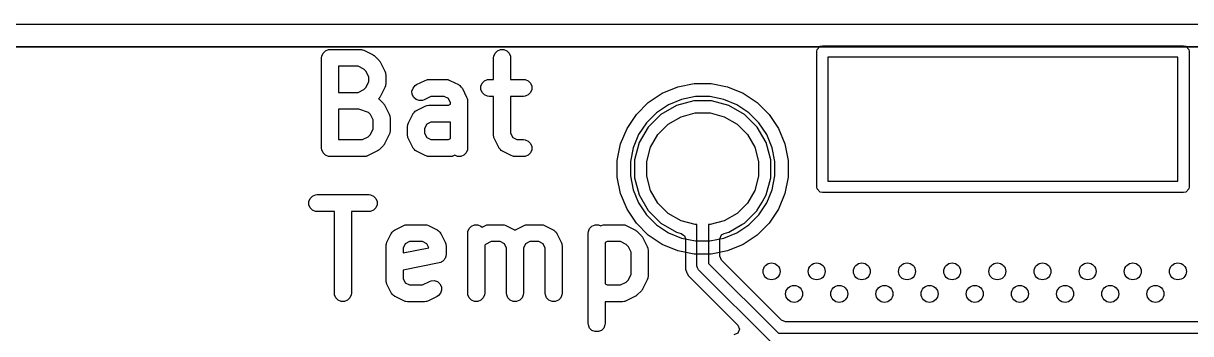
# Model space of a CAD drawing. Extents: x 94.3 to 177.3, y -118.1 to -62.3.
# Drawn here: x 130.37 to 140.71, y -103.75 to -101 of the extents above; entities that cross this region are included whole.
import ezdxf

# ---------------------------------------------------------------- set-up
doc = ezdxf.new("R2010")
doc.units = 0
doc.layers.add('BLACK', color=7, linetype='CONTINUOUS')

msp = doc.modelspace()

# ---------------------------------------------------------------- linework, layer by layer
at = {"layer": 'BLACK', "linetype": 'CONTINUOUS'}
for p, q in [((95.450019, -101), (147.400019, -101.01)), ((147.399721, -101.209999), (95.449981, -101.2)), ((117.234725, -101.204692), (142.730511, -101.2096)), ((137.403806, -101.230866), (137.430866, -101.203806)), ((137.430866, -101.203806), (137.45, -101.2)), ((137.45, -101.2), (140.65, -101.2)), ((140.65, -101.2), (140.669134, -101.203806)), ((140.669134, -101.203806), (140.696194, -101.230866)), ((133.01416, -101.30634), (133.015601, -101.291708)), ((133.01416, -102.10634), (133.01416, -101.30634)), ((133.015601, -101.291708), (133.0268, -101.264672)), ((133.0268, -101.264672), (133.047492, -101.24398)), ((133.047492, -101.24398), (133.074528, -101.232781)), ((133.074528, -101.232781), (133.08916, -101.23134)), ((133.08916, -101.23134), (133.355826, -101.23134)), ((133.355826, -101.23134), (133.370458, -101.232781)), ((133.370458, -101.232781), (133.372947, -101.233812)), ((133.372947, -101.233812), (133.375635, -101.234003)), ((133.375635, -101.234003), (133.389367, -101.239258)), ((133.389367, -101.239258), (133.465558, -101.277353)), ((133.465558, -101.277353), (133.471857, -101.281317)), ((133.471857, -101.281317), (133.473685, -101.282075)), ((133.473685, -101.282075), (133.475741, -101.283763)), ((133.475741, -101.283763), (133.478001, -101.285185)), ((133.478001, -101.285185), (133.4793, -101.286683)), ((133.4793, -101.286683), (133.48505, -101.291402)), ((133.48505, -101.291402), (133.523145, -101.329497)), ((133.523145, -101.329497), (133.527863, -101.335246)), ((134.53797, -101.30634), (134.539411, -101.291708)), ((134.53797, -101.498006), (134.53797, -101.30634)), ((134.539411, -101.291708), (134.55061, -101.264672)), ((134.55061, -101.264672), (134.571302, -101.24398)), ((134.571302, -101.24398), (134.598338, -101.232781)), ((134.598338, -101.232781), (134.627602, -101.232781)), ((134.627602, -101.232781), (134.654638, -101.24398)), ((134.654638, -101.24398), (134.67533, -101.264672)), ((134.67533, -101.264672), (134.686529, -101.291708)), ((134.686529, -101.291708), (134.68797, -101.30634)), ((134.68797, -101.30634), (134.68797, -101.498006)), ((137.4, -101.25), (137.403806, -101.230866)), ((137.4, -102.45), (137.4, -101.25)), ((137.5, -101.3), (137.5, -102.4)), ((140.6, -101.3), (137.5, -101.3)), ((140.6, -102.4), (140.6, -101.3)), ((140.696194, -101.230866), (140.7, -101.25)), ((140.7, -101.25), (140.7, -102.45)), ((133.338121, -101.38134), (133.16416, -101.38134)), ((133.16416, -101.38134), (133.16416, -101.612292)), ((133.38759, -101.406074), (133.338121, -101.38134)), ((133.408472, -101.426956), (133.38759, -101.406074)), ((133.433207, -101.476425), (133.408472, -101.426956)), ((133.527863, -101.335246), (133.529362, -101.336546)), ((133.529362, -101.336546), (133.530783, -101.338805)), ((133.530783, -101.338805), (133.532472, -101.340862)), ((133.532472, -101.340862), (133.533229, -101.342689)), ((133.533229, -101.342689), (133.537194, -101.348989)), ((133.537194, -101.348989), (133.575289, -101.42518)), ((133.575289, -101.42518), (133.580544, -101.438912)), ((133.408472, -101.566675), (133.433207, -101.517206)), ((133.433207, -101.517206), (133.433207, -101.476425)), ((133.580544, -101.438912), (133.580734, -101.441599)), ((133.580734, -101.441599), (133.581766, -101.444089)), ((133.581766, -101.444089), (133.583207, -101.458721)), ((133.583207, -101.534911), (133.581766, -101.549543)), ((133.583207, -101.458721), (133.583207, -101.534911)), ((133.855618, -101.54402), (133.931808, -101.505925)), ((133.931808, -101.505925), (133.94554, -101.50067)), ((133.94554, -101.50067), (133.948226, -101.500479)), ((133.948226, -101.500479), (133.950718, -101.499447)), ((133.950718, -101.499447), (133.96535, -101.498006)), ((133.96535, -101.498006), (134.117731, -101.498006)), ((134.117731, -101.498006), (134.132363, -101.499447)), ((134.132363, -101.499447), (134.134851, -101.500477)), ((134.134851, -101.500477), (134.137541, -101.500669)), ((134.137541, -101.500669), (134.151272, -101.505924)), ((134.151272, -101.505924), (134.227463, -101.54402)), ((134.425125, -101.558374), (134.436324, -101.531338)), ((134.436324, -101.531338), (134.457016, -101.510646)), ((134.457016, -101.510646), (134.484052, -101.499447)), ((134.484052, -101.499447), (134.498684, -101.498006)), ((134.498684, -101.498006), (134.53797, -101.498006)), ((134.68797, -101.498006), (134.803446, -101.498006)), ((134.803446, -101.498006), (134.818078, -101.499447)), ((134.818078, -101.499447), (134.845114, -101.510646)), ((134.845114, -101.510646), (134.865806, -101.531338)), ((134.865806, -101.531338), (134.877005, -101.558374)), ((136.169384, -101.562725), (136.315507, -101.53366)), ((136.315507, -101.53366), (136.464493, -101.53366)), ((136.464493, -101.53366), (136.610616, -101.562725)), ((133.16416, -101.612292), (133.338121, -101.612292)), ((133.338121, -101.612292), (133.38759, -101.587557)), ((133.38759, -101.587557), (133.408472, -101.566675)), ((133.575289, -101.568452), (133.537194, -101.644643)), ((133.580544, -101.55472), (133.575289, -101.568452)), ((133.580734, -101.552032), (133.580544, -101.55472)), ((133.581766, -101.549543), (133.580734, -101.552032)), ((133.814749, -101.601722), (133.824002, -101.573961)), ((133.816823, -101.630912), (133.814749, -101.601722)), ((133.829911, -101.657086), (133.816823, -101.630912)), ((133.824002, -101.573961), (133.843176, -101.551853)), ((133.843176, -101.551853), (133.855618, -101.54402)), ((134.227463, -101.54402), (134.229909, -101.54556)), ((134.229909, -101.54556), (134.231064, -101.545945)), ((134.231064, -101.545945), (134.232502, -101.547192)), ((134.232502, -101.547192), (134.239906, -101.551853)), ((134.239906, -101.551853), (134.246065, -101.558954)), ((134.246065, -101.558954), (134.253172, -101.565118)), ((134.253172, -101.565118), (134.257833, -101.572523)), ((134.257833, -101.572523), (134.259079, -101.57396)), ((134.259079, -101.57396), (134.259463, -101.575113)), ((134.259463, -101.575113), (134.261004, -101.577561)), ((134.261004, -101.577561), (134.299099, -101.653751)), ((134.425125, -101.587638), (134.425125, -101.558374)), ((134.436324, -101.614674), (134.425125, -101.587638)), ((134.457016, -101.635366), (134.436324, -101.614674)), ((134.484052, -101.646565), (134.457016, -101.635366)), ((134.845114, -101.635366), (134.818078, -101.646565)), ((134.865806, -101.614674), (134.845114, -101.635366)), ((134.877005, -101.587638), (134.865806, -101.614674)), ((134.877005, -101.558374), (134.877005, -101.587638)), ((135.907861, -101.702512), (136.031738, -101.61974)), ((136.031738, -101.61974), (136.169384, -101.562725)), ((136.610616, -101.562725), (136.748262, -101.61974)), ((136.748262, -101.61974), (136.872139, -101.702512)), ((133.523145, -101.664135), (133.51863, -101.668649)), ((133.51863, -101.668649), (133.523146, -101.672355)), ((133.527863, -101.658385), (133.523145, -101.664135)), ((133.523146, -101.672355), (133.561241, -101.710451)), ((133.529362, -101.657086), (133.527863, -101.658385)), ((133.530783, -101.654826), (133.529362, -101.657086)), ((133.532472, -101.65277), (133.530783, -101.654826)), ((133.533229, -101.650942), (133.532472, -101.65277)), ((133.537194, -101.644643), (133.533229, -101.650942)), ((133.561241, -101.710451), (133.565961, -101.716202)), ((133.565961, -101.716202), (133.567456, -101.717499)), ((133.567456, -101.717499), (133.568875, -101.719753)), ((133.568875, -101.719753), (133.570568, -101.721816)), ((133.570568, -101.721816), (133.571326, -101.723646)), ((133.571326, -101.723646), (133.575289, -101.729941)), ((133.575289, -101.729941), (133.613384, -101.806131)), ((133.852019, -101.67626), (133.829911, -101.657086)), ((133.87978, -101.685513), (133.852019, -101.67626)), ((133.855619, -101.772591), (133.931809, -101.734496)), ((133.90897, -101.683439), (133.87978, -101.685513)), ((133.922702, -101.678184), (133.90897, -101.683439)), ((133.983056, -101.648006), (133.922702, -101.678184)), ((133.931809, -101.734496), (133.945541, -101.729241)), ((133.945541, -101.729241), (133.948228, -101.72905)), ((133.948228, -101.72905), (133.950718, -101.728019)), ((133.950718, -101.728019), (133.96535, -101.726578)), ((133.96535, -101.726578), (134.138121, -101.726578)), ((134.100026, -101.648006), (133.983056, -101.648006)), ((134.13802, -101.667003), (134.100026, -101.648006)), ((134.157017, -101.704997), (134.13802, -101.667003)), ((134.138121, -101.726578), (134.157017, -101.71713)), ((134.157017, -101.71713), (134.157017, -101.704997)), ((134.299099, -101.653751), (134.304354, -101.667483)), ((134.304354, -101.667483), (134.304544, -101.67017)), ((134.304544, -101.67017), (134.305576, -101.67266)), ((134.305576, -101.67266), (134.307017, -101.687292)), ((134.307017, -101.687292), (134.307017, -102.10634)), ((134.498684, -101.648006), (134.484052, -101.646565)), ((134.53797, -101.648006), (134.498684, -101.648006)), ((134.53797, -101.992054), (134.53797, -101.648006)), ((134.803446, -101.648006), (134.68797, -101.648006)), ((134.68797, -101.648006), (134.68797, -101.974349)), ((134.818078, -101.646565), (134.803446, -101.648006)), ((135.802512, -101.807861), (135.907861, -101.702512)), ((136.086846, -101.722839), (135.982024, -101.792879)), ((136.157442, -101.728559), (136.020058, -101.807877)), ((136.203319, -101.674595), (136.086846, -101.722839)), ((136.310677, -101.6875), (136.157442, -101.728559)), ((136.326965, -101.65), (136.203319, -101.674595)), ((136.310679, -101.6875), (136.310677, -101.6875)), ((136.469321, -101.6875), (136.310679, -101.6875)), ((136.453035, -101.65), (136.326965, -101.65)), ((136.576681, -101.674595), (136.453035, -101.65)), ((136.469322, -101.6875), (136.469321, -101.6875)), ((136.622557, -101.728559), (136.469322, -101.6875)), ((136.693154, -101.722839), (136.576681, -101.674595)), ((136.759941, -101.807877), (136.622557, -101.728559)), ((136.797976, -101.792879), (136.693154, -101.722839)), ((136.872139, -101.702512), (136.977488, -101.807861)), ((133.343656, -101.762292), (133.16416, -101.762292)), ((133.16416, -101.762292), (133.16416, -102.03134)), ((133.429597, -101.790938), (133.343656, -101.762292)), ((133.446567, -101.807908), (133.429597, -101.790938)), ((133.471303, -101.857378), (133.446567, -101.807908)), ((133.613384, -101.806131), (133.618639, -101.819863)), ((133.618639, -101.819863), (133.618829, -101.822549)), ((133.618829, -101.822549), (133.619862, -101.825041)), ((133.619862, -101.825041), (133.621303, -101.839673)), ((133.621303, -101.839673), (133.621303, -101.953959)), ((133.783982, -101.882323), (133.822078, -101.806132)), ((133.822078, -101.806132), (133.823618, -101.803685)), ((133.823618, -101.803685), (133.824003, -101.802531)), ((133.824003, -101.802531), (133.82525, -101.801092)), ((133.82525, -101.801092), (133.829911, -101.793689)), ((133.829911, -101.793689), (133.837012, -101.787529)), ((133.837012, -101.787529), (133.843176, -101.780423)), ((133.843176, -101.780423), (133.850581, -101.775761)), ((133.850581, -101.775761), (133.852018, -101.774516)), ((133.852018, -101.774516), (133.853171, -101.774131)), ((133.853171, -101.774131), (133.855619, -101.772591)), ((135.71974, -101.931738), (135.802512, -101.807861)), ((135.982024, -101.792879), (135.892879, -101.882024)), ((136.020051, -101.807883), (135.907883, -101.920051)), ((136.020058, -101.807877), (136.020051, -101.807883)), ((136.085619, -101.893323), (136.198658, -101.82806)), ((136.198658, -101.82806), (136.324737, -101.794278)), ((136.324737, -101.794278), (136.455263, -101.794278)), ((136.455263, -101.794278), (136.581342, -101.82806)), ((136.581342, -101.82806), (136.694381, -101.893323)), ((136.759948, -101.807883), (136.759941, -101.807877)), ((136.872116, -101.920051), (136.759948, -101.807883)), ((136.887121, -101.882024), (136.797976, -101.792879)), ((136.977488, -101.807861), (137.06026, -101.931738)), ((133.446567, -101.985723), (133.471303, -101.936253)), ((133.471303, -101.936253), (133.471303, -101.857378)), ((133.776064, -101.915864), (133.777505, -101.901232)), ((133.776064, -101.992054), (133.776064, -101.915864)), ((133.777505, -101.901232), (133.778535, -101.898743)), ((133.778535, -101.898743), (133.778727, -101.896054)), ((133.778727, -101.896054), (133.783982, -101.882323)), ((133.945061, -101.895574), (133.926064, -101.933569)), ((133.926064, -101.933569), (133.926064, -101.974348)), ((133.983055, -101.876578), (133.945061, -101.895574)), ((134.155826, -101.876578), (133.983055, -101.876578)), ((134.157017, -101.87646), (134.155826, -101.876578)), ((134.157017, -102.021892), (134.157017, -101.87646)), ((135.662725, -102.069384), (135.71974, -101.931738)), ((135.892879, -101.882024), (135.822839, -101.986846)), ((135.907877, -101.920058), (135.828559, -102.057442)), ((135.907883, -101.920051), (135.907877, -101.920058)), ((135.993323, -101.985619), (136.085619, -101.893323)), ((136.694381, -101.893323), (136.786677, -101.985619)), ((136.872122, -101.920058), (136.872116, -101.920051)), ((136.922395, -102.007135), (136.872122, -101.920058)), ((136.957161, -101.986846), (136.887121, -101.882024)), ((137.06026, -101.931738), (137.117275, -102.069384)), ((133.16416, -102.03134), (133.376217, -102.03134)), ((133.376217, -102.03134), (133.425684, -102.006606)), ((133.425684, -102.006606), (133.446567, -101.985723)), ((133.613384, -101.987501), (133.575289, -102.063691)), ((133.618639, -101.973769), (133.613384, -101.987501)), ((133.618829, -101.971082), (133.618639, -101.973769)), ((133.619862, -101.968591), (133.618829, -101.971082)), ((133.621303, -101.953959), (133.619862, -101.968591)), ((133.777505, -102.006686), (133.776064, -101.992054)), ((133.778535, -102.009174), (133.777505, -102.006686)), ((133.778727, -102.011864), (133.778535, -102.009174)), ((133.783982, -102.025595), (133.778727, -102.011864)), ((133.822078, -102.101786), (133.783982, -102.025595)), ((133.926064, -101.974348), (133.945061, -102.012343)), ((133.945061, -102.012343), (133.983055, -102.03134)), ((133.983055, -102.03134), (134.138121, -102.03134)), ((134.138121, -102.03134), (134.157017, -102.021892)), ((134.539411, -102.006686), (134.53797, -101.992054)), ((134.540442, -102.009175), (134.539411, -102.006686)), ((134.540633, -102.011863), (134.540442, -102.009175)), ((134.545888, -102.025595), (134.540633, -102.011863)), ((134.583983, -102.101786), (134.545888, -102.025595)), ((134.68797, -101.974349), (134.706966, -102.012343)), ((134.706966, -102.012343), (134.74496, -102.03134)), ((134.74496, -102.03134), (134.803446, -102.03134)), ((134.803446, -102.03134), (134.818078, -102.032781)), ((134.818078, -102.032781), (134.845114, -102.04398)), ((134.845114, -102.04398), (134.865806, -102.064672)), ((135.822839, -101.986846), (135.774595, -102.103319)), ((135.92806, -102.098658), (135.993323, -101.985619)), ((136.786677, -101.985619), (136.85194, -102.098658)), ((136.951441, -102.057444), (136.922395, -102.007135)), ((137.005405, -102.103319), (136.957161, -101.986846)), ((133.015601, -102.120972), (133.01416, -102.10634)), ((133.0268, -102.148008), (133.015601, -102.120972)), ((133.047492, -102.1687), (133.0268, -102.148008)), ((133.503653, -102.135327), (133.427463, -102.173422)), ((133.509952, -102.131362), (133.503653, -102.135327)), ((133.51178, -102.130605), (133.509952, -102.131362)), ((133.513836, -102.128917), (133.51178, -102.130605)), ((133.516096, -102.127495), (133.513836, -102.128917)), ((133.517396, -102.125995), (133.516096, -102.127495)), ((133.523146, -102.121277), (133.517396, -102.125995)), ((133.561241, -102.083181), (133.523146, -102.121277)), ((133.565961, -102.077429), (133.561241, -102.083181)), ((133.567456, -102.076133), (133.565961, -102.077429)), ((133.568875, -102.073878), (133.567456, -102.076133)), ((133.570568, -102.071816), (133.568875, -102.073878)), ((133.571326, -102.069985), (133.570568, -102.071816)), ((133.575289, -102.063691), (133.571326, -102.069985)), ((133.823618, -102.104232), (133.822078, -102.101786)), ((133.824003, -102.105387), (133.823618, -102.104232)), ((133.82525, -102.106825), (133.824003, -102.105387)), ((133.829911, -102.114229), (133.82525, -102.106825)), ((133.837012, -102.120388), (133.829911, -102.114229)), ((133.843176, -102.127495), (133.837012, -102.120388)), ((133.850581, -102.132156), (133.843176, -102.127495)), ((133.852018, -102.133402), (133.850581, -102.132156)), ((133.853171, -102.133786), (133.852018, -102.133402)), ((133.855619, -102.135327), (133.853171, -102.133786)), ((133.931809, -102.173422), (133.855619, -102.135327)), ((134.294377, -102.148008), (134.273685, -102.1687)), ((134.305576, -102.120972), (134.294377, -102.148008)), ((134.307017, -102.10634), (134.305576, -102.120972)), ((134.585523, -102.104233), (134.583983, -102.101786)), ((134.585908, -102.105387), (134.585523, -102.104233)), ((134.587153, -102.106823), (134.585908, -102.105387)), ((134.591815, -102.114229), (134.587153, -102.106823)), ((134.598919, -102.12039), (134.591815, -102.114229)), ((134.605081, -102.127495), (134.598919, -102.12039)), ((134.612486, -102.132156), (134.605081, -102.127495)), ((134.613923, -102.133402), (134.612486, -102.132156)), ((134.615076, -102.133786), (134.613923, -102.133402)), ((134.617524, -102.135327), (134.615076, -102.133786)), ((134.693714, -102.173422), (134.617524, -102.135327)), ((134.865806, -102.148008), (134.845114, -102.1687)), ((134.865806, -102.064672), (134.877005, -102.091708)), ((134.877005, -102.120972), (134.865806, -102.148008)), ((134.877005, -102.091708), (134.877005, -102.120972)), ((135.63366, -102.215507), (135.662725, -102.069384)), ((135.774595, -102.103319), (135.75, -102.226965)), ((135.828559, -102.057442), (135.7875, -102.210677)), ((135.894278, -102.224737), (135.92806, -102.098658)), ((136.85194, -102.098658), (136.885722, -102.224737)), ((136.9925, -102.210679), (136.951441, -102.057444)), ((137.03, -102.226965), (137.005405, -102.103319)), ((137.117275, -102.069384), (137.14634, -102.215507)), ((133.074528, -102.179899), (133.047492, -102.1687)), ((133.08916, -102.18134), (133.074528, -102.179899)), ((133.393922, -102.18134), (133.08916, -102.18134)), ((133.408554, -102.179899), (133.393922, -102.18134)), ((133.411043, -102.178867), (133.408554, -102.179899)), ((133.413731, -102.178677), (133.411043, -102.178867)), ((133.427463, -102.173422), (133.413731, -102.178677)), ((133.945541, -102.178677), (133.931809, -102.173422)), ((133.948228, -102.178867), (133.945541, -102.178677)), ((133.950718, -102.179899), (133.948228, -102.178867)), ((133.96535, -102.18134), (133.950718, -102.179899)), ((134.155826, -102.18134), (133.96535, -102.18134)), ((134.170458, -102.179899), (134.155826, -102.18134)), ((134.172947, -102.178867), (134.170458, -102.179899)), ((134.175635, -102.178677), (134.172947, -102.178867)), ((134.189367, -102.173422), (134.175635, -102.178677)), ((134.194977, -102.170617), (134.189367, -102.173422)), ((134.217385, -102.179899), (134.194977, -102.170617)), ((134.246649, -102.179899), (134.217385, -102.179899)), ((134.273685, -102.1687), (134.246649, -102.179899)), ((134.707446, -102.178677), (134.693714, -102.173422)), ((134.710133, -102.178867), (134.707446, -102.178677)), ((134.712623, -102.179899), (134.710133, -102.178867)), ((134.727255, -102.18134), (134.712623, -102.179899)), ((134.803446, -102.18134), (134.727255, -102.18134)), ((134.818078, -102.179899), (134.803446, -102.18134)), ((134.845114, -102.1687), (134.818078, -102.179899)), ((135.63366, -102.226965), (135.63366, -102.215507)), ((135.63366, -102.364493), (135.63366, -102.226965)), ((135.75, -102.226965), (135.75, -102.353035)), ((135.7875, -102.210677), (135.7875, -102.369322)), ((135.894278, -102.355263), (135.894278, -102.224737)), ((136.885722, -102.224737), (136.885722, -102.355263)), ((136.9925, -102.369321), (136.9925, -102.210679)), ((137.03, -102.353035), (137.03, -102.226965)), ((137.14634, -102.215507), (137.14634, -102.364493)), ((135.662725, -102.510616), (135.63366, -102.364493)), ((135.75, -102.353035), (135.774595, -102.476681)), ((135.92806, -102.481342), (135.894278, -102.355263)), ((136.885722, -102.355263), (136.85194, -102.481342)), ((137.005405, -102.476681), (137.03, -102.353035)), ((137.14634, -102.364493), (137.117275, -102.510616)), ((135.7875, -102.369322), (135.828559, -102.522557)), ((136.951441, -102.522556), (136.9925, -102.369321)), ((137.403806, -102.469134), (137.4, -102.45)), ((137.430866, -102.496194), (137.403806, -102.469134)), ((137.5, -102.4), (140.6, -102.4)), ((140.696194, -102.469134), (140.669134, -102.496194)), ((140.7, -102.45), (140.696194, -102.469134)), ((132.901315, -102.579663), (132.912514, -102.552627)), ((132.912514, -102.552627), (132.933206, -102.531935)), ((132.933206, -102.531935), (132.960242, -102.520736)), ((132.960242, -102.520736), (132.974874, -102.519295)), ((132.974874, -102.519295), (133.432017, -102.519295)), ((133.432017, -102.519295), (133.446649, -102.520736)), ((133.446649, -102.520736), (133.473685, -102.531935)), ((133.473685, -102.531935), (133.494377, -102.552627)), ((133.494377, -102.552627), (133.505576, -102.579663)), ((135.71974, -102.648262), (135.662725, -102.510616)), ((135.774595, -102.476681), (135.822839, -102.593154)), ((135.828559, -102.522557), (135.907877, -102.659941)), ((135.993323, -102.594381), (135.92806, -102.481342)), ((136.85194, -102.481342), (136.786677, -102.594381)), ((136.915481, -102.58484), (136.951441, -102.522556)), ((136.957161, -102.593154), (137.005405, -102.476681)), ((137.117275, -102.510616), (137.06026, -102.648262)), ((137.45, -102.5), (137.430866, -102.496194)), ((140.65, -102.5), (137.45, -102.5)), ((140.669134, -102.496194), (140.65, -102.5)), ((132.901315, -102.608927), (132.901315, -102.579663)), ((132.912514, -102.635963), (132.901315, -102.608927)), ((132.933206, -102.656655), (132.912514, -102.635963)), ((132.960242, -102.667854), (132.933206, -102.656655)), ((132.974874, -102.669295), (132.960242, -102.667854)), ((133.128445, -102.669295), (132.974874, -102.669295)), ((133.128445, -103.394295), (133.128445, -102.669295)), ((133.432017, -102.669295), (133.278445, -102.669295)), ((133.278445, -102.669295), (133.278445, -103.394295)), ((133.446649, -102.667854), (133.432017, -102.669295)), ((133.473685, -102.656655), (133.446649, -102.667854)), ((133.494377, -102.635963), (133.473685, -102.656655)), ((133.505576, -102.608927), (133.494377, -102.635963)), ((133.505576, -102.579663), (133.505576, -102.608927)), ((135.802512, -102.772139), (135.71974, -102.648262)), ((135.822839, -102.593154), (135.892879, -102.697976)), ((135.907877, -102.659941), (135.907883, -102.659948)), ((135.907883, -102.659948), (136.020051, -102.772116)), ((136.085619, -102.686677), (135.993323, -102.594381)), ((136.786677, -102.594381), (136.694381, -102.686677)), ((136.759944, -102.77212), (136.87212, -102.659944)), ((136.87212, -102.659944), (136.872877, -102.658634)), ((136.872877, -102.658634), (136.915481, -102.58484)), ((136.887121, -102.697976), (136.957161, -102.593154)), ((137.06026, -102.648262), (136.977488, -102.772139)), ((135.907861, -102.877488), (135.802512, -102.772139)), ((135.892879, -102.697976), (135.982024, -102.787121)), ((136.020051, -102.772116), (136.020058, -102.772122)), ((136.020058, -102.772122), (136.157442, -102.85144)), ((136.198658, -102.75194), (136.085619, -102.686677)), ((136.324737, -102.785722), (136.198658, -102.75194)), ((136.581342, -102.75194), (136.455263, -102.785722)), ((136.694381, -102.686677), (136.581342, -102.75194)), ((136.736641, -102.785574), (136.759941, -102.772122)), ((136.759941, -102.772121), (136.759944, -102.77212)), ((136.759941, -102.772122), (136.759941, -102.772121)), ((136.797976, -102.787121), (136.887121, -102.697976)), ((136.977488, -102.772139), (136.872139, -102.877488)), ((133.593506, -102.941705), (133.631602, -102.865516)), ((133.631602, -102.865516), (133.63314, -102.863071)), ((133.63314, -102.863071), (133.633526, -102.861916)), ((133.633526, -102.861916), (133.634774, -102.860476)), ((133.634774, -102.860476), (133.639435, -102.853073)), ((133.639435, -102.853073), (133.646538, -102.846912)), ((133.646538, -102.846912), (133.6527, -102.839808)), ((133.6527, -102.839808), (133.660105, -102.835145)), ((133.660105, -102.835145), (133.661542, -102.8339)), ((133.661542, -102.8339), (133.662694, -102.833515)), ((133.662694, -102.833515), (133.665142, -102.831975)), ((133.665142, -102.831975), (133.741332, -102.79388)), ((133.741332, -102.79388), (133.755064, -102.788625)), ((133.755064, -102.788625), (133.75775, -102.788434)), ((133.75775, -102.788434), (133.760242, -102.787402)), ((133.760242, -102.787402), (133.774874, -102.785961)), ((133.774874, -102.785961), (133.927255, -102.785961)), ((133.927255, -102.785961), (133.941887, -102.787402)), ((133.941887, -102.787402), (133.944375, -102.788432)), ((133.944375, -102.788432), (133.947065, -102.788624)), ((133.947065, -102.788624), (133.960796, -102.793879)), ((133.960796, -102.793879), (134.036987, -102.831975)), ((134.036987, -102.831975), (134.039433, -102.833515)), ((134.039433, -102.833515), (134.040588, -102.8339)), ((134.040588, -102.8339), (134.042026, -102.835147)), ((134.042026, -102.835147), (134.04943, -102.839808)), ((134.04943, -102.839808), (134.055589, -102.846909)), ((134.055589, -102.846909), (134.062696, -102.853073)), ((134.062696, -102.853073), (134.067357, -102.860478)), ((134.067357, -102.860478), (134.068603, -102.861915)), ((134.068603, -102.861915), (134.068987, -102.863068)), ((134.068987, -102.863068), (134.070528, -102.865516)), ((134.070528, -102.865516), (134.108623, -102.941706)), ((134.309398, -102.860961), (134.310839, -102.846329)), ((134.309398, -103.394295), (134.309398, -102.860961)), ((134.310839, -102.846329), (134.322038, -102.819293)), ((134.322038, -102.819293), (134.34273, -102.798601)), ((134.34273, -102.798601), (134.369766, -102.787402)), ((134.369766, -102.787402), (134.39903, -102.787402)), ((134.39903, -102.787402), (134.426066, -102.798601)), ((134.426066, -102.798601), (134.435943, -102.808478)), ((134.435943, -102.808478), (134.465141, -102.79388)), ((134.465141, -102.79388), (134.478873, -102.788625)), ((134.478873, -102.788625), (134.481559, -102.788434)), ((134.481559, -102.788434), (134.484051, -102.787402)), ((134.484051, -102.787402), (134.498683, -102.785961)), ((134.498683, -102.785961), (134.612969, -102.785961)), ((134.612969, -102.785961), (134.627601, -102.787402)), ((134.627601, -102.787402), (134.630089, -102.788432)), ((134.630089, -102.788432), (134.632779, -102.788624)), ((134.632779, -102.788624), (134.64651, -102.793879)), ((134.64651, -102.793879), (134.722701, -102.831975)), ((134.722701, -102.831975), (134.725147, -102.833515)), ((134.725147, -102.833515), (134.726302, -102.8339)), ((134.726302, -102.8339), (134.727255, -102.834726)), ((134.727255, -102.834726), (134.728208, -102.8339)), ((134.728208, -102.8339), (134.729362, -102.833515)), ((134.729362, -102.833515), (134.731809, -102.831975)), ((134.731809, -102.831975), (134.807999, -102.793879)), ((134.807999, -102.793879), (134.821731, -102.788624)), ((134.821731, -102.788624), (134.82442, -102.788432)), ((134.82442, -102.788432), (134.826909, -102.787402)), ((134.826909, -102.787402), (134.841541, -102.785961)), ((134.841541, -102.785961), (134.955826, -102.785961)), ((134.955826, -102.785961), (134.970458, -102.787402)), ((134.970458, -102.787402), (134.972946, -102.788432)), ((134.972946, -102.788432), (134.975636, -102.788624)), ((134.975636, -102.788624), (134.989367, -102.793879)), ((134.989367, -102.793879), (135.065558, -102.831975)), ((135.065558, -102.831975), (135.068004, -102.833515)), ((135.068004, -102.833515), (135.069159, -102.8339)), ((135.069159, -102.8339), (135.070597, -102.835147)), ((135.070597, -102.835147), (135.078001, -102.839808)), ((135.078001, -102.839808), (135.08416, -102.846909)), ((135.08416, -102.846909), (135.091267, -102.853073)), ((135.091267, -102.853073), (135.095928, -102.860478)), ((135.095928, -102.860478), (135.097174, -102.861915)), ((135.097174, -102.861915), (135.097558, -102.863068)), ((135.097558, -102.863068), (135.099099, -102.865516)), ((135.099099, -102.865516), (135.137194, -102.941706)), ((135.376065, -102.860961), (135.377506, -102.846329)), ((135.376065, -103.660961), (135.376065, -102.860961)), ((135.377506, -102.846329), (135.388705, -102.819293)), ((135.388705, -102.819293), (135.409397, -102.798601)), ((135.409397, -102.798601), (135.436433, -102.787402)), ((135.436433, -102.787402), (135.465697, -102.787402)), ((135.465697, -102.787402), (135.488105, -102.796683)), ((135.488105, -102.796683), (135.493713, -102.79388)), ((135.493713, -102.79388), (135.507445, -102.788625)), ((135.507445, -102.788625), (135.510131, -102.788434)), ((135.510131, -102.788434), (135.512623, -102.787402)), ((135.512623, -102.787402), (135.527255, -102.785961)), ((135.527255, -102.785961), (135.679636, -102.785961)), ((135.679636, -102.785961), (135.694268, -102.787402)), ((135.694268, -102.787402), (135.696756, -102.788432)), ((135.696756, -102.788432), (135.699446, -102.788624)), ((135.699446, -102.788624), (135.713177, -102.793879)), ((135.713177, -102.793879), (135.789368, -102.831975)), ((135.789368, -102.831975), (135.795664, -102.835938)), ((135.795664, -102.835938), (135.797495, -102.836697)), ((135.797495, -102.836697), (135.799556, -102.838388)), ((135.799556, -102.838388), (135.801811, -102.839808)), ((135.801811, -102.839808), (135.803107, -102.841303)), ((135.803107, -102.841303), (135.80886, -102.846024)), ((135.80886, -102.846024), (135.846955, -102.884119)), ((136.031738, -102.96026), (135.907861, -102.877488)), ((135.982024, -102.787121), (136.086846, -102.857161)), ((136.086846, -102.857161), (136.203319, -102.905405)), ((136.157442, -102.85144), (136.157444, -102.851441)), ((136.157444, -102.851441), (136.19964, -102.862747)), ((136.19964, -102.862747), (136.230001, -102.886042)), ((136.3392, -102.785722), (136.324737, -102.785722)), ((136.3392, -103.15), (136.3392, -102.785722)), ((136.455263, -102.785722), (136.4408, -102.785722)), ((136.4408, -102.785722), (136.4408, -103.128958)), ((136.5433, -102.911043), (136.557945, -102.875688)), ((136.557945, -102.875688), (136.58036, -102.862747)), ((136.576681, -102.905405), (136.693154, -102.857161)), ((136.58036, -102.862747), (136.622556, -102.851441)), ((136.622556, -102.851441), (136.736641, -102.785574)), ((136.693154, -102.857161), (136.797976, -102.787121)), ((136.872139, -102.877488), (136.748262, -102.96026)), ((133.585588, -102.975247), (133.587029, -102.960615)), ((133.585588, -103.280009), (133.585588, -102.975247)), ((133.587029, -102.960615), (133.588059, -102.958126)), ((133.588059, -102.958126), (133.588251, -102.955437)), ((133.588251, -102.955437), (133.593506, -102.941705)), ((133.754584, -102.954959), (133.735588, -102.992953)), ((133.79258, -102.935961), (133.754584, -102.954959)), ((133.90955, -102.935961), (133.79258, -102.935961)), ((133.947544, -102.954958), (133.90955, -102.935961)), ((133.965177, -102.990224), (133.947544, -102.954958)), ((134.108623, -102.941706), (134.113878, -102.955438)), ((134.113878, -102.955438), (134.114068, -102.958125)), ((134.114068, -102.958125), (134.1151, -102.960615)), ((134.1151, -102.960615), (134.116541, -102.975247)), ((134.116541, -102.975247), (134.116541, -103.051438)), ((134.466919, -102.960696), (134.459398, -102.968218)), ((134.459398, -102.968218), (134.459398, -103.394295)), ((134.516389, -102.935961), (134.466919, -102.960696)), ((134.595264, -102.935961), (134.516389, -102.935961)), ((134.633258, -102.954958), (134.595264, -102.935961)), ((134.652255, -102.992952), (134.633258, -102.954958)), ((134.821251, -102.954958), (134.802255, -102.992952)), ((134.859246, -102.935961), (134.821251, -102.954958)), ((134.938121, -102.935961), (134.859246, -102.935961)), ((134.976115, -102.954958), (134.938121, -102.935961)), ((134.995112, -102.992952), (134.976115, -102.954958)), ((135.137194, -102.941706), (135.142449, -102.955438)), ((135.142449, -102.955438), (135.142639, -102.958125)), ((135.142639, -102.958125), (135.143671, -102.960615)), ((135.143671, -102.960615), (135.145112, -102.975247)), ((135.145112, -102.975247), (135.145112, -103.394295)), ((135.544961, -102.935961), (135.526065, -102.945409)), ((135.526065, -102.945409), (135.526065, -103.309847)), ((135.661931, -102.935961), (135.544961, -102.935961)), ((135.7114, -102.960696), (135.661931, -102.935961)), ((135.732283, -102.981579), (135.7114, -102.960696)), ((135.757017, -103.031047), (135.732283, -102.981579)), ((135.846955, -102.884119), (135.851673, -102.889868)), ((135.851673, -102.889868), (135.853172, -102.891168)), ((135.853172, -102.891168), (135.854593, -102.893427)), ((135.854593, -102.893427), (135.856282, -102.895484)), ((135.856282, -102.895484), (135.857039, -102.897311)), ((135.857039, -102.897311), (135.861004, -102.903611)), ((135.861004, -102.903611), (135.899099, -102.979801)), ((135.899099, -102.979801), (135.904354, -102.993533)), ((136.169384, -103.017275), (136.031738, -102.96026)), ((136.203319, -102.905405), (136.326965, -102.93)), ((136.230001, -102.886042), (136.2367, -102.911043)), ((136.2367, -102.911043), (136.2367, -103.180493)), ((136.326965, -102.93), (136.453035, -102.93)), ((136.453035, -102.93), (136.576681, -102.905405)), ((136.5433, -103.065791), (136.5433, -102.911043)), ((136.748262, -102.96026), (136.610616, -103.017275)), ((133.735588, -103.036142), (133.965177, -102.990224)), ((133.735588, -102.992953), (133.735588, -103.036142)), ((134.106742, -103.086245), (134.103901, -103.093106)), ((134.110862, -103.080067), (134.106742, -103.086245)), ((134.112288, -103.072858), (134.110862, -103.080067)), ((134.1151, -103.06607), (134.112288, -103.072858)), ((134.116541, -103.051438), (134.1151, -103.06607)), ((134.652255, -103.394295), (134.652255, -102.992952)), ((134.802255, -102.992952), (134.802255, -103.394295)), ((134.995112, -103.394295), (134.995112, -102.992952)), ((135.757017, -103.224209), (135.757017, -103.031047)), ((135.904354, -102.993533), (135.904544, -102.99622)), ((135.904544, -102.99622), (135.905576, -102.99871)), ((135.905576, -102.99871), (135.907017, -103.013342)), ((135.907017, -103.013342), (135.907017, -103.241914)), ((136.315507, -103.04634), (136.169384, -103.017275)), ((136.464493, -103.04634), (136.315507, -103.04634)), ((136.610616, -103.017275), (136.464493, -103.04634)), ((136.557945, -103.101146), (136.5433, -103.065791)), ((134.056249, -103.124982), (133.735588, -103.189113)), ((133.735588, -103.189113), (133.735588, -103.262303)), ((134.070315, -103.120699), (134.056249, -103.124982)), ((134.07642, -103.11661), (134.070315, -103.120699)), ((134.083209, -103.113798), (134.07642, -103.11661)), ((134.088461, -103.108545), (134.083209, -103.113798)), ((134.094629, -103.104415), (134.088461, -103.108545)), ((134.098703, -103.098303), (134.094629, -103.104415)), ((134.103901, -103.093106), (134.098703, -103.098303)), ((136.2367, -103.180493), (136.250205, -103.213095)), ((136.343067, -103.16944), (136.3392, -103.15)), ((136.354079, -103.185921), (136.343067, -103.16944)), ((137.004079, -103.835921), (136.354079, -103.185921)), ((136.4408, -103.128958), (137.061042, -103.7492)), ((137.088854, -103.632055), (136.557945, -103.101146)), ((133.587029, -103.294641), (133.585588, -103.280009)), ((133.588059, -103.297129), (133.587029, -103.294641)), ((133.588251, -103.299819), (133.588059, -103.297129)), ((133.735588, -103.262303), (133.754585, -103.300298)), ((133.90955, -103.319295), (133.969905, -103.289118)), ((133.969905, -103.289118), (133.983637, -103.283863)), ((133.983637, -103.283863), (134.012827, -103.281789)), ((134.012827, -103.281789), (134.040588, -103.291043)), ((134.040588, -103.291043), (134.062696, -103.310216)), ((135.661931, -103.319295), (135.711399, -103.294561)), ((135.711399, -103.294561), (135.732282, -103.273677)), ((135.732282, -103.273677), (135.757017, -103.224209)), ((135.899099, -103.275455), (135.861004, -103.351645)), ((135.904354, -103.261723), (135.899099, -103.275455)), ((135.904544, -103.259035), (135.904354, -103.261723)), ((135.905576, -103.256546), (135.904544, -103.259035)), ((135.907017, -103.241914), (135.905576, -103.256546)), ((136.250205, -103.213095), (136.251848, -103.217061)), ((136.251848, -103.217061), (136.251848, -103.217063)), ((136.251848, -103.217063), (136.260039, -103.236839)), ((136.260039, -103.236839), (136.700346, -103.677145)), ((133.129886, -103.408927), (133.128445, -103.394295)), ((133.278445, -103.394295), (133.277004, -103.408927)), ((133.593506, -103.31355), (133.588251, -103.299819)), ((133.631602, -103.389741), (133.593506, -103.31355)), ((133.633142, -103.392187), (133.631602, -103.389741)), ((133.633527, -103.393342), (133.633142, -103.392187)), ((133.634774, -103.39478), (133.633527, -103.393342)), ((133.639435, -103.402184), (133.634774, -103.39478)), ((133.754585, -103.300298), (133.792579, -103.319295)), ((133.792579, -103.319295), (133.90955, -103.319295)), ((134.068603, -103.393342), (134.04943, -103.41545)), ((134.062696, -103.310216), (134.075783, -103.336391)), ((134.077857, -103.365581), (134.068603, -103.393342)), ((134.075783, -103.336391), (134.077857, -103.365581)), ((134.310839, -103.408927), (134.309398, -103.394295)), ((134.459398, -103.394295), (134.457957, -103.408927)), ((134.653696, -103.408927), (134.652255, -103.394295)), ((134.802255, -103.394295), (134.800814, -103.408927)), ((134.996553, -103.408927), (134.995112, -103.394295)), ((135.145112, -103.394295), (135.143671, -103.408927)), ((135.526065, -103.309847), (135.54496, -103.319295)), ((135.54496, -103.319295), (135.661931, -103.319295)), ((135.846956, -103.371136), (135.808861, -103.409232)), ((135.851673, -103.365387), (135.846956, -103.371136)), ((135.853172, -103.364088), (135.851673, -103.365387)), ((135.854593, -103.361829), (135.853172, -103.364088)), ((135.856283, -103.359771), (135.854593, -103.361829)), ((135.85704, -103.357941), (135.856283, -103.359771)), ((135.861004, -103.351645), (135.85704, -103.357941)), ((133.141085, -103.435963), (133.129886, -103.408927)), ((133.161777, -103.456655), (133.141085, -103.435963)), ((133.188813, -103.467854), (133.161777, -103.456655)), ((133.218077, -103.467854), (133.188813, -103.467854)), ((133.245113, -103.456655), (133.218077, -103.467854)), ((133.265805, -103.435963), (133.245113, -103.456655)), ((133.277004, -103.408927), (133.265805, -103.435963)), ((133.646536, -103.408343), (133.639435, -103.402184)), ((133.6527, -103.41545), (133.646536, -103.408343)), ((133.660105, -103.420111), (133.6527, -103.41545)), ((133.661542, -103.421357), (133.660105, -103.420111)), ((133.662695, -103.421741), (133.661542, -103.421357)), ((133.665143, -103.423282), (133.662695, -103.421741)), ((133.741333, -103.461377), (133.665143, -103.423282)), ((133.755065, -103.466632), (133.741333, -103.461377)), ((133.757752, -103.466822), (133.755065, -103.466632)), ((133.760242, -103.467854), (133.757752, -103.466822)), ((133.774874, -103.469295), (133.760242, -103.467854)), ((133.927255, -103.469295), (133.774874, -103.469295)), ((133.941887, -103.467854), (133.927255, -103.469295)), ((133.944376, -103.466822), (133.941887, -103.467854)), ((133.947064, -103.466632), (133.944376, -103.466822)), ((133.960796, -103.461377), (133.947064, -103.466632)), ((134.036987, -103.423282), (133.960796, -103.461377)), ((134.04943, -103.41545), (134.036987, -103.423282)), ((134.322038, -103.435963), (134.310839, -103.408927)), ((134.34273, -103.456655), (134.322038, -103.435963)), ((134.369766, -103.467854), (134.34273, -103.456655)), ((134.39903, -103.467854), (134.369766, -103.467854)), ((134.426066, -103.456655), (134.39903, -103.467854)), ((134.446758, -103.435963), (134.426066, -103.456655)), ((134.457957, -103.408927), (134.446758, -103.435963)), ((134.664895, -103.435963), (134.653696, -103.408927)), ((134.685587, -103.456655), (134.664895, -103.435963)), ((134.712623, -103.467854), (134.685587, -103.456655)), ((134.741887, -103.467854), (134.712623, -103.467854)), ((134.768923, -103.456655), (134.741887, -103.467854)), ((134.789615, -103.435963), (134.768923, -103.456655)), ((134.800814, -103.408927), (134.789615, -103.435963)), ((135.007752, -103.435963), (134.996553, -103.408927)), ((135.028444, -103.456655), (135.007752, -103.435963)), ((135.05548, -103.467854), (135.028444, -103.456655)), ((135.084744, -103.467854), (135.05548, -103.467854)), ((135.11178, -103.456655), (135.084744, -103.467854)), ((135.132472, -103.435963), (135.11178, -103.456655)), ((135.143671, -103.408927), (135.132472, -103.435963)), ((135.527255, -103.469295), (135.526065, -103.469177)), ((135.526065, -103.469177), (135.526065, -103.660961)), ((135.679636, -103.469295), (135.527255, -103.469295)), ((135.694268, -103.467854), (135.679636, -103.469295)), ((135.696757, -103.466822), (135.694268, -103.467854)), ((135.699445, -103.466632), (135.696757, -103.466822)), ((135.713177, -103.461377), (135.699445, -103.466632)), ((135.789368, -103.423282), (135.713177, -103.461377)), ((135.795667, -103.419317), (135.789368, -103.423282)), ((135.797495, -103.41856), (135.795667, -103.419317)), ((135.799551, -103.416872), (135.797495, -103.41856)), ((135.801811, -103.41545), (135.799551, -103.416872)), ((135.803111, -103.41395), (135.801811, -103.41545)), ((135.808861, -103.409232), (135.803111, -103.41395)), ((135.377506, -103.675593), (135.376065, -103.660961)), ((135.388705, -103.702629), (135.377506, -103.675593)), ((135.409397, -103.723321), (135.388705, -103.702629)), ((135.513425, -103.702629), (135.492733, -103.723321)), ((135.524624, -103.675593), (135.513425, -103.702629)), ((135.526065, -103.660961), (135.524624, -103.675593)), ((136.700346, -103.677145), (136.714991, -103.7125)), ((137.124209, -103.6467), (137.088854, -103.632055)), ((142.93419, -103.6467), (137.124209, -103.6467)), ((135.436433, -103.73452), (135.409397, -103.723321)), ((135.465697, -103.73452), (135.436433, -103.73452)), ((135.492733, -103.723321), (135.465697, -103.73452)), ((136.700346, -103.747855), (136.664991, -103.7625)), ((136.714991, -103.7125), (136.700346, -103.747855)), ((137.061042, -103.7492), (149.598958, -103.7492))]:
    msp.add_line(p, q, dxfattribs=at)
at = {"layer": 'BLACK'}
for centre in [(137, -103.2), (137.4, -103.2), (137.8, -103.2), (138.2, -103.2), (138.6, -103.2), (139, -103.2), (139.4, -103.2), (139.8, -103.2), (140.2, -103.2), (140.6, -103.2), (137.2, -103.4), (137.6, -103.4), (138, -103.4), (138.4, -103.4), (138.8, -103.4), (139.2, -103.4), (139.6, -103.4), (140, -103.4), (140.4, -103.4)]:
    msp.add_circle(centre, 0.075, dxfattribs=at)

doc.saveas('drawing.dxf')
